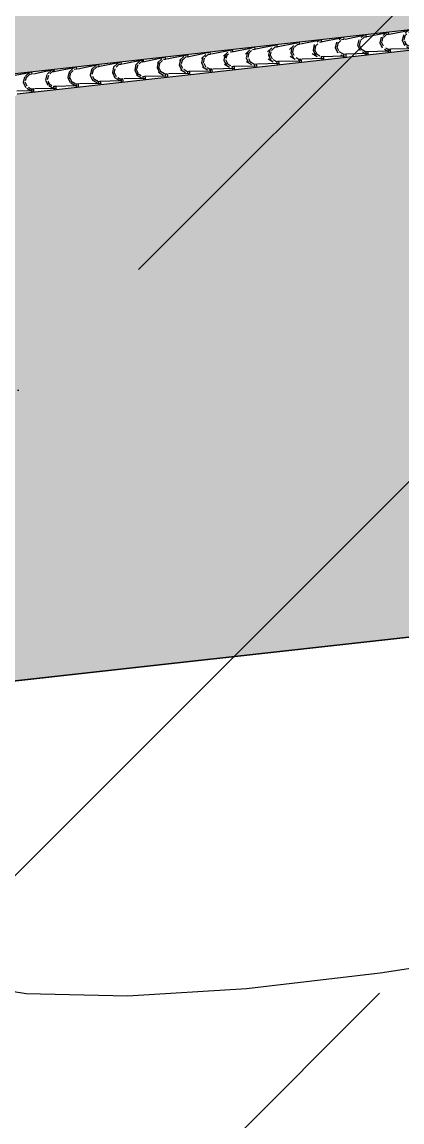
# Model space of a CAD drawing. Header units: millimetres. Extents: x 648844 to 649530, y 1246379 to 1246752.
# Drawn here: x 649303.85 to 649306.64, y 1246497.33 to 1246505.4 of the extents above; entities that cross this region are included whole.
import ezdxf

# ---------------------------------------------------------------- set-up
doc = ezdxf.new("R2010")
doc.units = ezdxf.units.MM
doc.header["$LTSCALE"] = 20
doc.header["$MEASUREMENT"] = 0
doc.layers.get('0').update_dxf_attribs({"linetype": 'CONTINUOUS'})
doc.layers.add('CONT-MNR2', color=9, linetype='CONTINUOUS')
doc.layers.add('TECHO', color=30, linetype='CONTINUOUS')

# ---------------------------------------------------------------- blocks, each defined once
blk = doc.blocks.new('*U3734')
at = {"layer": 'CONT-MNR2', "elevation": 34, "flags": 128}
blk.add_lwpolyline([(646610.6717217399, 1246754.482172146), (646611.6797523666, 1246753.9019561), (646612.2891322738, 1246753.5118639), (646612.8859723482, 1246753.011677199), (646613.3949849798, 1246752.499293544), (646613.8550812614, 1246751.996158011), (646614.3051722854, 1246751.523715677), (646614.7841691447, 1246751.103411618), (646615.330982932, 1246750.756690911), (646615.9845247399, 1246750.504998632), (646616.5733535471, 1246750.409616223), (646617.3162988216, 1246750.393189705), (646618.1897888249, 1246750.446537757), (646619.1702518185, 1246750.56047906), (646620.2341160645, 1246750.725832292), (646621.3578098245, 1246750.933416134), (646622.5177613602, 1246751.174049264), (646623.6903989334, 1246751.438550362), (646624.8521508055, 1246751.717738108)], dxfattribs=at)

msp = doc.modelspace()

# ---------------------------------------------------------------- hatches: boundary and pattern name
h = msp.add_hatch()
h.set_pattern_fill('ANSI36', scale=20, style=0)
h.set_pattern_definition([(45, (-526.4316489867633, -3378.367883687839), (1.325825214724777, 4.861359120657514), [6.25, -1.25, 0, -1.25])])
h.paths.add_polyline_path([(649188.8489360636, 1246478.707731926), (649215.2214069526, 1246513.043391474), (649317.348885952, 1246513.661012395), (649322.291343771, 1246459.303611518), (649201.5072083384, 1246459.303611518)])
h.paths.add_polyline_path([(649253.0038721092, 1246474.230662723), (649282.477951251, 1246474.230662723), (649282.477951251, 1246479.656447173), (649253.0038721092, 1246479.656447173)], flags=24)
at = {"layer": 'TECHO'}
h = msp.add_hatch(dxfattribs=at)
h.set_pattern_fill('SPANTILE', color=9, scale=0.2049999999999999, angle=114.7224991800267, style=0, pattern_type=2)
h.set_pattern_definition([(91.37722448474366, (649248.1172006592, 1246517.349472251), (0.0682071460267748, -2.467584469708936), [0.1893117599999997, -4.543480804999993]), (186.3469244847441, (649248.1126507273, 1246517.538729267), (-0.2264059085777061, 0.1810810994032877), [0.01639999999999988, -0.188599999999999]), (6.346924484744093, (649247.9070942309, 1246517.532366343), (0.2264059085777061, -0.1810810994032878), [0.05739999999999976, -0.147599999999999]), (276.3469244847441, (649247.9641424121, 1246517.538711817), (-0.1810810994032877, -0.226405908577706), [0.0205, -0.1845]), (96.34692448474402, (649248.096804495, 1246517.532841405), (0.1810810994032876, 0.2264059085777061), [0.02049999999999999, -0.1844999999999999]), (6.346924484744093, (649248.0945382545, 1246517.553215755), (0.2264059085777061, -0.1810810994032878), [0.01639999999999988, -0.188599999999999]), (6.346924484744093, (649247.9089072234, 1246517.516066863), (0.2264059085777061, -0.1810810994032878), [0.04099999999999977, -0.1639999999999991]), (281.3166244847441, (649247.9496559241, 1246517.520599344), (0.4756906117260833, -2.422260054542764), [0.1893117599999986, -4.543480804999956]), (313.6508244847441, (649247.9507890445, 1246517.510412169), (-3.033923798446827, 3.169030816523186), [0.05412163999999986, -5.358033749999982]), (347.9120244847441, (649247.98814711, 1246517.471252017), (0.4301494649268827, -0.1584183596341564), [0.05186130999999967, -0.5964054749999945]), (24.78182448474418, (649248.0388585433, 1246517.460391514), (-0.3848247281260904, -0.2490679976808363), [0.05186131, -0.5964054749999999]), (59.04302448474405, (649248.0859439917, 1246517.482129971), (2.263401555616731, 3.758252696252264), [0.05412163999999998, -5.358033749999997]), (346.1220244847441, (649247.9967479168, 1246517.486647183), (-2.331827793774861, 0.5656893258233497), [0.04150942499999999, -4.109424259999999]), (26.57182448474416, (649248.0370455509, 1246517.476690994), (2.150528179267808, 1.064262102748422), [0.04150942499999997, -4.109424259999997]), (58.94152448474409, (649248.0741704485, 1246517.495258897), (1.742825978813584, 2.875288288087373), [0.04387184499999999, -4.343319624999998]), (313.7523244847441, (649247.9664086524, 1246517.518337466), (-2.332048156557683, 2.422039745242811), [0.043871845, -4.343319624999999])])
h.paths.add_polyline_path([(649303.7966565734, 1246505.019335718), (649299.0752650652, 1246508.795539133), (649310.4927210294, 1246510.06550358), (649306.7165176152, 1246505.344112072)])
h = msp.add_hatch(dxfattribs=at)
h.set_pattern_fill('SPANTILE', color=9, scale=0.1645, angle=204.7224991800267, style=0, pattern_type=2)
h.set_pattern_definition([(1.377224484744114, (649247.7603328743, 1246517.363768746), (-1.980086074473757, -0.05473207571416783), [0.151911144, -3.6458663045]), (96.34692448474402, (649247.9122000898, 1246517.367419789), (0.1453065407406869, 0.1816769363952812), [0.01315999999999999, -0.1513399999999999]), (276.3469244847441, (649247.907094231, 1246517.532366343), (-0.145306540740687, -0.1816769363952812), [0.04606, -0.11844]), (186.3469244847441, (649247.9121860866, 1246517.486588656), (-0.1816769363952813, 0.145306540740687), [0.01644999999999988, -0.148049999999999]), (6.346924484744093, (649247.9074754396, 1246517.380135424), (0.1816769363952813, -0.145306540740687), [0.01644999999999988, -0.1480499999999991]), (276.3469244847441, (649247.923824613, 1246517.381953944), (-0.145306540740687, -0.1816769363952812), [0.01316, -0.15134]), (276.3469244847441, (649247.8940148918, 1246517.530911527), (-0.145306540740687, -0.1816769363952812), [0.0329, -0.1316]), (191.3166244847442, (649247.8976519315, 1246517.498213179), (-1.943715994986755, -0.3817127103850763), [0.1519111439999995, -3.645866304499993]), (223.6508244847442, (649247.8894773445, 1246517.49730392), (2.542953996673484, 2.434538852900015), [0.04342931599999998, -4.299495374999998]), (257.9120244847442, (649247.8580537111, 1246517.46732635), (-0.1271210739503353, -0.3451687169779133), [0.04161553899999999, -0.4785790274999999]), (294.7818244847441, (649247.8493388194, 1246517.426633517), (-0.199861881065842, 0.3087983793987409), [0.04161553899999999, -0.4785790274999999]), (329.0430244847441, (649247.8667826059, 1246517.388850315), (3.015768626992671, -1.81624173609245), [0.04342931599999998, -4.299495374999998]), (256.1220244847441, (649247.8704073927, 1246517.460424727), (0.4539311907216638, 1.871149619882754), [0.03330878249999975, -3.297562393999984]), (296.5718244847441, (649247.8624181587, 1246517.428088333), (0.8540054434249543, -1.725667734095388), [0.03330878249999988, -3.297562393999992]), (328.9415244847441, (649247.8773177678, 1246517.398297866), (2.307243528733526, -1.398511578121144), [0.0352044805, -3.4852491625]), (223.7523244847442, (649247.8958369128, 1246517.484770136), (1.943539210207036, 1.871326447579213), [0.03520448049999976, -3.485249162499984])])
h.paths.add_polyline_path([(649303.8132388208, 1246504.870255106), (649306.7330998626, 1246505.195031459), (649306.7165176154, 1246505.344112072), (649303.7966565735, 1246505.019335718)])
h = msp.add_hatch(dxfattribs=at)
h.set_pattern_fill('SPANTILE', color=9, scale=0.2049999999999999, angle=114.7224991800267, style=0, pattern_type=2)
h.set_pattern_definition([(281.3166244847441, (649252.2041347437, 1246480.606404336), (-0.4756906117260817, 2.422260054542765), [0.189311759999999, -4.54348080499997]), (186.3469244847441, (649252.2412836361, 1246480.420773305), (-0.1810810994032878, -0.226405908577706), [0.01639999999999988, -0.188599999999999]), (6.346924484744093, (649252.0393531243, 1246480.38181142), (0.1810810994032877, 0.2264059085777061), [0.05739999999999976, -0.147599999999999]), (96.34692448474402, (649252.0964013054, 1246480.388156893), (-0.226405908577706, 0.1810810994032877), [0.02049999999999999, -0.1844999999999999]), (276.3469244847441, (649252.2245309077, 1246480.423035183), (0.226405908577706, -0.1810810994032878), [0.0205, -0.1845]), (6.346924484744093, (649252.2267971479, 1246480.402660832), (0.1810810994032877, 0.2264059085777061), [0.01639999999999988, -0.188599999999999]), (6.346924484744093, (649252.037540132, 1246480.3981109), (0.1810810994032877, 0.2264059085777061), [0.04099999999999977, -0.1639999999999991]), (91.37722448474362, (649252.0782888331, 1246480.402643382), (-0.06820714602677314, 2.467584469708935), [0.1893117599999997, -4.543480804999992]), (59.04302448474405, (649252.0771557125, 1246480.412830556), (-2.263401555616729, -3.758252696252264), [0.05412163999999998, -5.358033749999997]), (24.78182448474418, (649252.104995568, 1246480.459242677), (0.3848247281260904, 0.2490679976808362), [0.05186130999999999, -0.5964054749999997]), (347.9120244847441, (649252.1520810165, 1246480.480981134), (-0.4301494649268828, 0.1584183596341567), [0.05186130999999977, -0.5964054749999961]), (313.6508244847441, (649252.2027924501, 1246480.470120631), (3.033923798446828, -3.169030816523186), [0.05412163999999987, -5.358033749999982]), (26.57182448474416, (649252.1167691117, 1246480.446113752), (-2.150528179267808, -1.064262102748422), [0.04150942499999997, -4.109424259999997]), (346.1220244847441, (649252.1538940091, 1246480.464681654), (2.33182779377486, -0.5656893258233504), [0.04150942499999998, -4.109424259999998]), (313.7523244847441, (649252.194191643, 1246480.454725466), (2.332048156557682, -2.422039745242812), [0.04387184499999997, -4.343319624999996]), (58.94152448474409, (649252.0941350646, 1246480.408531243), (-1.742825978813585, -2.875288288087372), [0.04387184499999999, -4.343319624999998])])
h.paths.add_polyline_path([(649303.8132388208, 1246504.870255106), (649300.0370354065, 1246500.148863597), (649311.4544913708, 1246501.418828045), (649306.7330998626, 1246505.195031459)])

# ---------------------------------------------------------------- linework, layer by layer
at = {"color": 9}
msp.add_lwpolyline([(649311.5599072825, 1246501.430553462), (649310.5981369426, 1246510.077228999), (649298.9698491532, 1246508.783813714), (649299.9316194935, 1246500.137138177), (649311.5599072832, 1246501.430553462)], dxfattribs=at)
at = {"layer": 'TECHO', "color": 9}
for p, q in [((649303.7966565735, 1246505.019335718), (649306.7165176154, 1246505.344112072)), ((649303.8132388208, 1246504.870255106), (649306.7330998626, 1246505.195031459)), ((649311.5599072825, 1246501.430553462), (649299.9316194935, 1246500.137138177)), ((649299.9316194942, 1246500.137138178), (649311.5599072829, 1246501.430553464))]:
    msp.add_line(p, q, dxfattribs=at)

# ---------------------------------------------------------------- block references
at = {"layer": 'CONT-MNR2'}
msp.add_blockref('*U3734', (2687.306187323644, -252.1344165771734), dxfattribs=at)

doc.saveas('drawing.dxf')
